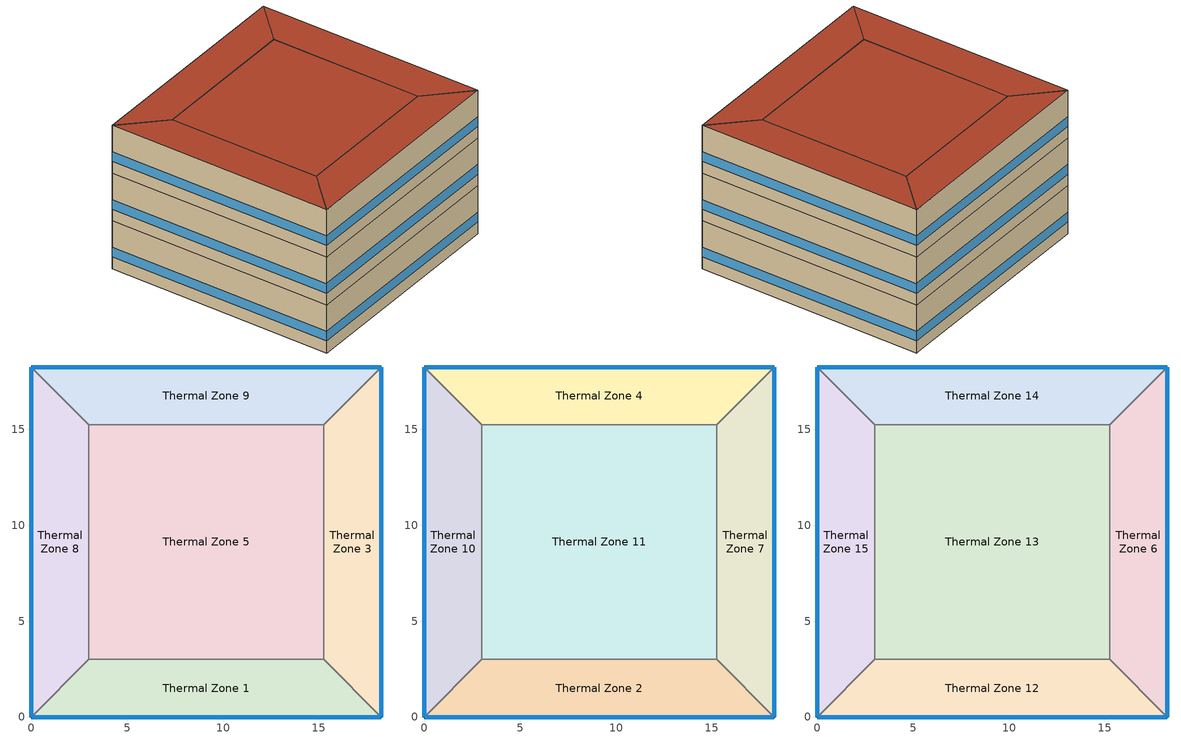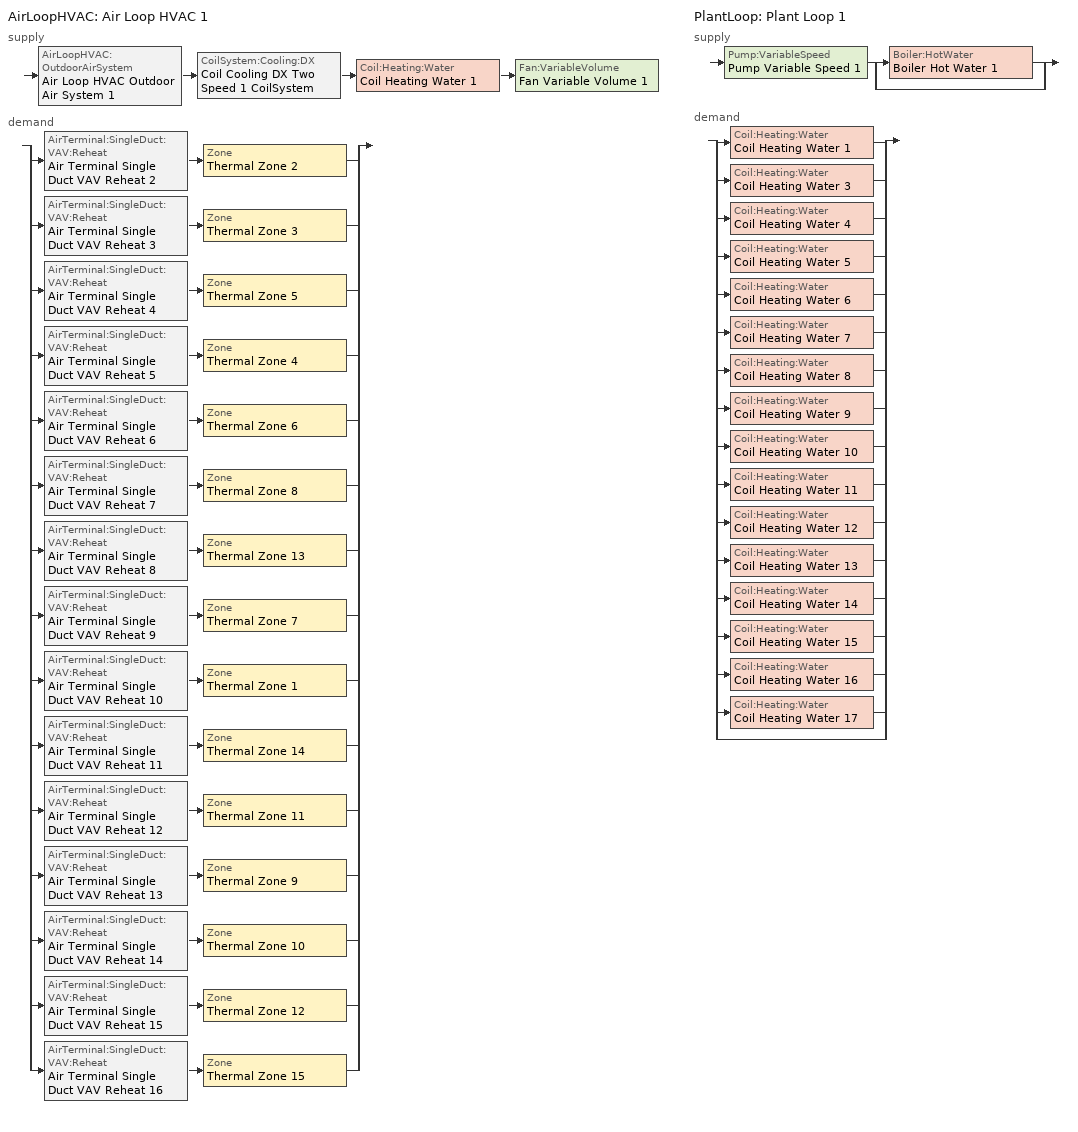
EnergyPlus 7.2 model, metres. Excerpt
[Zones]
Thermal Zone 3
 floor ground (000_ExtSlabCarpet_4in_ClimateZone 1-8): 18.25,18.25 18.25,0 15.25,3 15.25,15.25 z0
 wall outside (ASHRAE_189.1-2009_ExtWall_SteelFrame_ClimateZone 4-8): 18.25,0 18.25,18.25 z0:4
 wall to Thermal Zone 1 (000_Interior Wall): 15.25,3 18.25,0 z0:4
 wall to Thermal Zone 9 (000_Interior Wall): 18.25,18.25 15.25,15.25 z0:4
 wall to Thermal Zone 5 (000_Interior Wall): 15.25,15.25 15.25,3 z0:4
 window (ASHRAE_189.1-2009_ExtWindow_ClimateZone 4-5): 18.25,0.03 18.25,18.22 z1:1.8
Thermal Zone 1
 floor ground (000_ExtSlabCarpet_4in_ClimateZone 1-8): 18.25,0 0,0 3,3 15.25,3 z0
 wall outside (ASHRAE_189.1-2009_ExtWall_SteelFrame_ClimateZone 4-8): 0,0 18.25,0 z0:4
 wall to Thermal Zone 5 (000_Interior Wall): 15.25,3 3,3 z0:4
 wall to Thermal Zone 8 (000_Interior Wall): 3,3 0,0 z0:4
 window (ASHRAE_189.1-2009_ExtWindow_ClimateZone 4-5): 0.03,0 18.22,0 z1:1.8
Thermal Zone 9
 floor ground (000_ExtSlabCarpet_4in_ClimateZone 1-8): 0,18.25 18.25,18.25 15.25,15.25 3,15.25 z0
 wall outside (ASHRAE_189.1-2009_ExtWall_SteelFrame_ClimateZone 4-8): 18.25,18.25 0,18.25 z0:4
 wall to Thermal Zone 5 (000_Interior Wall): 3,15.25 15.25,15.25 z0:4
 wall to Thermal Zone 8 (000_Interior Wall): 0,18.25 3,15.25 z0:4
 window (ASHRAE_189.1-2009_ExtWindow_ClimateZone 4-5): 18.22,18.25 0.03,18.25 z1:1.8
Thermal Zone 5
 floor ground (000_ExtSlabCarpet_4in_ClimateZone 1-8): 3,3 3,15.25 15.25,15.25 15.25,3 z0
 wall to Thermal Zone 8 (000_Interior Wall): 3,15.25 3,3 z0:4
Thermal Zone 8
 floor ground (000_ExtSlabCarpet_4in_ClimateZone 1-8): 0,0 0,18.25 3,15.25 3,3 z0
 wall outside (ASHRAE_189.1-2009_ExtWall_SteelFrame_ClimateZone 4-8): 0,18.25 0,0 z0:4
 window (ASHRAE_189.1-2009_ExtWindow_ClimateZone 4-5): 0,18.22 0,0.03 z1:1.8
Thermal Zone 4
 floor to Thermal Zone 9 (000_Interior Floor): 0,18.25 18.25,18.25 15.25,15.25 3,15.25 z4
 wall outside (ASHRAE_189.1-2009_ExtWall_SteelFrame_ClimateZone 4-8): 18.25,18.25 0,18.25 z4:8
 wall to Thermal Zone 10 (000_Interior Wall): 0,18.25 3,15.25 z4:8
 wall to Thermal Zone 7 (000_Interior Wall): 15.25,15.25 18.25,18.25 z4:8
 wall to Thermal Zone 11 (000_Interior Wall): 3,15.25 15.25,15.25 z4:8
 window (ASHRAE_189.1-2009_ExtWindow_ClimateZone 4-5): 18.22,18.25 0.03,18.25 z5:5.8
Thermal Zone 11
 floor to Thermal Zone 5 (000_Interior Floor): 3,3 3,15.25 15.25,15.25 15.25,3 z4
 wall to Thermal Zone 10 (000_Interior Wall): 3,15.25 3,3 z4:8
 wall to Thermal Zone 7 (000_Interior Wall): 15.25,3 15.25,15.25 z4:8
 wall to Thermal Zone 2 (000_Interior Wall): 3,3 15.25,3 z4:8
Thermal Zone 7
 floor to Thermal Zone 3 (000_Interior Floor): 18.25,18.25 18.25,0 15.25,3 15.25,15.25 z4
 wall outside (ASHRAE_189.1-2009_ExtWall_SteelFrame_ClimateZone 4-8): 18.25,0 18.25,18.25 z4:8
 wall to Thermal Zone 2 (000_Interior Wall): 15.25,3 18.25,0 z4:8
 window (ASHRAE_189.1-2009_ExtWindow_ClimateZone 4-5): 18.25,0.03 18.25,18.22 z5:5.8
Thermal Zone 2
 floor to Thermal Zone 1 (000_Interior Floor): 18.25,0 0,0 3,3 15.25,3 z4
 wall outside (ASHRAE_189.1-2009_ExtWall_SteelFrame_ClimateZone 4-8): 0,0 18.25,0 z4:8
 wall to Thermal Zone 10 (000_Interior Wall): 3,3 0,0 z4:8
 window (ASHRAE_189.1-2009_ExtWindow_ClimateZone 4-5): 0.03,0 18.22,0 z5:5.8
Thermal Zone 10
 floor to Thermal Zone 8 (000_Interior Floor): 0,0 0,18.25 3,15.25 3,3 z4
 wall outside (ASHRAE_189.1-2009_ExtWall_SteelFrame_ClimateZone 4-8): 0,18.25 0,0 z4:8
 window (ASHRAE_189.1-2009_ExtWindow_ClimateZone 4-5): 0,18.22 0,0.03 z5:5.8
Thermal Zone 12
 floor to Thermal Zone 2 (000_Interior Floor): 18.25,0 0,0 3,3 15.25,3 z8
 wall outside (ASHRAE_189.1-2009_ExtWall_SteelFrame_ClimateZone 4-8): 0,0 18.25,0 z8:12
 wall to Thermal Zone 13 (000_Interior Wall): 15.25,3 3,3 z8:12
 wall to Thermal Zone 6 (000_Interior Wall): 18.25,0 15.25,3 z8:12
 wall to Thermal Zone 15 (000_Interior Wall): 3,3 0,0 z8:12
 window (ASHRAE_189.1-2009_ExtWindow_ClimateZone 4-5): 0.03,0 18.22,0 z9:9.8
 roof outside (ASHRAE_189.1-2009_ExtRoof_IEAD_ClimateZone 2-5): 15.25,3 3,3 0,0 18.25,0 z12
Thermal Zone 13
 floor to Thermal Zone 11 (000_Interior Floor): 3,3 3,15.25 15.25,15.25 15.25,3 z8
 wall to Thermal Zone 6 (000_Interior Wall): 15.25,3 15.25,15.25 z8:12
 wall to Thermal Zone 15 (000_Interior Wall): 3,15.25 3,3 z8:12
 wall to Thermal Zone 14 (000_Interior Wall): 15.25,15.25 3,15.25 z8:12
 roof outside (ASHRAE_189.1-2009_ExtRoof_IEAD_ClimateZone 2-5): 15.25,3 15.25,15.25 3,15.25 3,3 z12
Thermal Zone 14
 floor to Thermal Zone 4 (000_Interior Floor): 0,18.25 18.25,18.25 15.25,15.25 3,15.25 z8
 wall outside (ASHRAE_189.1-2009_ExtWall_SteelFrame_ClimateZone 4-8): 18.25,18.25 0,18.25 z8:12
 wall to Thermal Zone 6 (000_Interior Wall): 15.25,15.25 18.25,18.25 z8:12
 wall to Thermal Zone 15 (000_Interior Wall): 0,18.25 3,15.25 z8:12
 window (ASHRAE_189.1-2009_ExtWindow_ClimateZone 4-5): 18.22,18.25 0.03,18.25 z9:9.8
 roof outside (ASHRAE_189.1-2009_ExtRoof_IEAD_ClimateZone 2-5): 3,15.25 15.25,15.25 18.25,18.25 0,18.25 z12
Thermal Zone 6
 floor to Thermal Zone 7 (000_Interior Floor): 18.25,18.25 18.25,0 15.25,3 15.25,15.25 z8
 wall outside (ASHRAE_189.1-2009_ExtWall_SteelFrame_ClimateZone 4-8): 18.25,0 18.25,18.25 z8:12
 window (ASHRAE_189.1-2009_ExtWindow_ClimateZone 4-5): 18.25,0.03 18.25,18.22 z9:9.8
 roof outside (ASHRAE_189.1-2009_ExtRoof_IEAD_ClimateZone 2-5): 15.25,15.25 15.25,3 18.25,0 18.25,18.25 z12
Thermal Zone 15
 floor to Thermal Zone 10 (000_Interior Floor): 0,0 0,18.25 3,15.25 3,3 z8
 wall outside (ASHRAE_189.1-2009_ExtWall_SteelFrame_ClimateZone 4-8): 0,18.25 0,0 z8:12
 window (ASHRAE_189.1-2009_ExtWindow_ClimateZone 4-5): 0,18.22 0,0.03 z9:9.8
 roof outside (ASHRAE_189.1-2009_ExtRoof_IEAD_ClimateZone 2-5): 3,3 3,15.25 0,18.25 0,0 z12
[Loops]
AirLoopHVAC 'Air Loop HVAC 1'
 supply: AirLoopHVAC:OutdoorAirSystem 'Air Loop HVAC Outdoor Air System 1' > CoilSystem:Cooling:DX 'Coil Cooling DX Two Speed 1 CoilSystem' > Coil:Heating:Water 'Coil Heating Water 1' > Fan:VariableVolume 'Fan Variable Volume 1'
 demand: split
  | AirTerminal:SingleDuct:VAV:Reheat 'Air Terminal Single Duct VAV Reheat 2' > Zone 'Thermal Zone 2'
  | AirTerminal:SingleDuct:VAV:Reheat 'Air Terminal Single Duct VAV Reheat 3' > Zone 'Thermal Zone 3'
  | AirTerminal:SingleDuct:VAV:Reheat 'Air Terminal Single Duct VAV Reheat 4' > Zone 'Thermal Zone 5'
  | AirTerminal:SingleDuct:VAV:Reheat 'Air Terminal Single Duct VAV Reheat 5' > Zone 'Thermal Zone 4'
  | AirTerminal:SingleDuct:VAV:Reheat 'Air Terminal Single Duct VAV Reheat 6' > Zone 'Thermal Zone 6'
  | AirTerminal:SingleDuct:VAV:Reheat 'Air Terminal Single Duct VAV Reheat 7' > Zone 'Thermal Zone 8'
  | AirTerminal:SingleDuct:VAV:Reheat 'Air Terminal Single Duct VAV Reheat 8' > Zone 'Thermal Zone 13'
  | AirTerminal:SingleDuct:VAV:Reheat 'Air Terminal Single Duct VAV Reheat 9' > Zone 'Thermal Zone 7'
  | AirTerminal:SingleDuct:VAV:Reheat 'Air Terminal Single Duct VAV Reheat 10' > Zone 'Thermal Zone 1'
  | AirTerminal:SingleDuct:VAV:Reheat 'Air Terminal Single Duct VAV Reheat 11' > Zone 'Thermal Zone 14'
  | AirTerminal:SingleDuct:VAV:Reheat 'Air Terminal Single Duct VAV Reheat 12' > Zone 'Thermal Zone 11'
  | AirTerminal:SingleDuct:VAV:Reheat 'Air Terminal Single Duct VAV Reheat 13' > Zone 'Thermal Zone 9'
  | AirTerminal:SingleDuct:VAV:Reheat 'Air Terminal Single Duct VAV Reheat 14' > Zone 'Thermal Zone 10'
  | AirTerminal:SingleDuct:VAV:Reheat 'Air Terminal Single Duct VAV Reheat 15' > Zone 'Thermal Zone 12'
  | AirTerminal:SingleDuct:VAV:Reheat 'Air Terminal Single Duct VAV Reheat 16' > Zone 'Thermal Zone 15'
PlantLoop 'Plant Loop 1'
 supply: Pump:VariableSpeed 'Pump Variable Speed 1' > split
  | Boiler:HotWater 'Boiler Hot Water 1'
  | bypass
 demand: split
  | Coil:Heating:Water 'Coil Heating Water 1'
  | Coil:Heating:Water 'Coil Heating Water 3'
  | Coil:Heating:Water 'Coil Heating Water 4'
  | Coil:Heating:Water 'Coil Heating Water 5'
  | Coil:Heating:Water 'Coil Heating Water 6'
  | Coil:Heating:Water 'Coil Heating Water 7'
  | Coil:Heating:Water 'Coil Heating Water 8'
  | Coil:Heating:Water 'Coil Heating Water 9'
  | Coil:Heating:Water 'Coil Heating Water 10'
  | Coil:Heating:Water 'Coil Heating Water 11'
  | Coil:Heating:Water 'Coil Heating Water 12'
  | Coil:Heating:Water 'Coil Heating Water 13'
  | Coil:Heating:Water 'Coil Heating Water 14'
  | Coil:Heating:Water 'Coil Heating Water 15'
  | Coil:Heating:Water 'Coil Heating Water 16'
  | Coil:Heating:Water 'Coil Heating Water 17'
  | bypass
[Site:Location]
Deer Valley Phoenix_AZ_USA Design_Conditions: Latitude {deg}=33.68; Longitude {deg}=-112.08; Time Zone {hr}=-7; Elevation {m}=450
[Building]
Building 1
[Material] Thermal Absorptance=0.9
Name | Roughness | Thickness {m} | Conductivity {W/m-K} | Density {kg/m3} | Specific Heat {J/kg-K} | Solar Absorptance | Visible Absorptance
000_G01a 19mm gypsum board | MediumSmooth | 0.019 | 0.16 | 800 | 1090 | 0.7 | 0.7
Roof Membrane | VeryRough | 0.0095 | 0.16 | 1121.29 | 1460 | 0.7 | 0.7
Metal Decking | MediumSmooth | 0.0015 | 45.006 | 7680 | 418.4 | 0.7 | 0.3
000_M11 100mm lightweight concrete | MediumRough | 0.1016 | 0.53 | 1280 | 840 | 0.7 | 0.7
000_F16 Acoustic tile | MediumSmooth | 0.0191 | 0.06 | 368 | 590 | 0.7 | 0.7
Roof Insulation [21] | MediumRough | 0.2105 | 0.049 | 265 | 836.8 | 0.7 | 0.7
MAT-CC05 4 HW CONCRETE | Rough | 0.1016 | 1.311 | 2240 | 836.8 | 0.7 | 0.7
Wall Insulation [39] | MediumRough | 0.1184 | 0.045 | 265 | 836.8 | 0.7 | 0.7
1/2IN Gypsum | Smooth | 0.0127 | 0.16 | 784.9 | 830 | 0.92 | 0.92
[Material:AirGap]
Name | Thermal Resistance {m2-K/W}
000_F04 Wall air space resistance | 0.15
000_F05 Ceiling air space resistance | 0.18
[Material:NoMass] Thermal Absorptance=0.9; Solar Absorptance=0.7
Name | Roughness | Thermal Resistance {m2-K/W} | Visible Absorptance
CP02 CARPET PAD | VeryRough | 0.2165 | 0.8
MAT-SHEATH | Rough | 0.3626 | 0.7
[WindowMaterial:Glazing]
Theoretical Glass [207]: Optical Data Type=SpectralAverage; Thickness {m}=0.003; Solar Transmittance at Normal Incidence=0.3311; Front Side Solar Reflectance at Normal Incidence=0.6189; Back Side Solar Reflectance at Normal Incidence=0.6189; Visible Transmittance at Normal Incidence=0.44; Front Side Visible Reflectance at Normal Incidence=0.51; Back Side Visible Reflectance at Normal Incidence=0.51; Infrared Transmittance at Normal Incidence=0; Front Side Infrared Hemispherical Emissivity=0.9; Back Side Infrared Hemispherical Emissivity=0.9; Conductivity {W/m-K}=0.0133; Dirt Correction Factor for Solar and Visible Transmittance=1; Solar Diffusing=No
[Construction]
ASHRAE_189.1-2009_ExtWall_SteelFrame_ClimateZone 4-8: MAT-SHEATH, Wall Insulation [39], 1/2IN Gypsum
000_Interior Floor: 000_F16 Acoustic tile, 000_F05 Ceiling air space resistance, 000_M11 100mm lightweight concrete
ASHRAE_189.1-2009_ExtRoof_IEAD_ClimateZone 2-5: Roof Membrane, Roof Insulation [21], Metal Decking
ASHRAE_189.1-2009_ExtWindow_ClimateZone 4-5: Theoretical Glass [207]
000_Interior Wall: 000_G01a 19mm gypsum board, 000_F04 Wall air space resistance, 000_G01a 19mm gypsum board
000_ExtSlabCarpet_4in_ClimateZone 1-8: MAT-CC05 4 HW CONCRETE, CP02 CARPET PAD
[AirLoopHVAC]
Air Loop HVAC 1: Design Supply Air Flow Rate {m3/s}=AutoSize
[Sizing:System]
Air Loop HVAC 1: Type of Load to Size On=Sensible; Design Outdoor Air Flow Rate {m3/s}=Autosize; Minimum System Air Flow Ratio=0.3; Preheat Design Temperature {C}=7; Preheat Design Humidity Ratio {kgWater/kgDryAir}=0.008; Precool Design Temperature {C}=12.8; Precool Design Humidity Ratio {kgWater/kgDryAir}=0.008; Central Cooling Design Supply Air Temperature {C}=12.8; Central Heating Design Supply Air Temperature {C}=12.8; Sizing Option=NonCoincident; 100% Outdoor Air in Cooling=Yes; 100% Outdoor Air in Heating=Yes; Central Cooling Design Supply Air Humidity Ratio {kgWater/kgDryAir}=0.0085; Central Heating Design Supply Air Humidity Ratio {kgWater/kgDryAir}=0.008; Cooling Design Air Flow Method=DesignDay; Cooling Design Air Flow Rate {m3/s}=0; Heating Design Air Flow Method=DesignDay; Heating Design Air Flow Rate {m3/s}=0; System Outdoor Air Method=ZoneSum
[Controller:WaterCoil]
Controller Water Coil 1: Control Variable=Temperature; Action=Normal; Actuator Variable=Flow; Controller Convergence Tolerance {deltaC}=Autosize; Maximum Actuated Flow {m3/s}=Autosize; Minimum Actuated Flow {m3/s}=1e-07
[AvailabilityManager:Scheduled]
Name | Schedule
AvailabilityManager:Scheduled {ce0777b0-eb11-461b-8786-67c9086d1e2f} | Schedule:Compact {e3dc2331-8c19-4bbb-b332-53190c3988d2}
AvailabilityManager:Scheduled {eaa64c2a-39e0-4c56-8133-428e8a6c9c53} | Schedule:Compact {4dcc49c6-2ebb-4c46-b176-822adf597afb}
[Controller:OutdoorAir]
Controller Outdoor Air 1: Minimum Outdoor Air Flow Rate {m3/s}=Autosize; Maximum Outdoor Air Flow Rate {m3/s}=Autosize; Economizer Control Type=FixedDryBulb; Economizer Control Action Type=ModulateFlow; Economizer Maximum Limit Dry-Bulb Temperature {C}=30; Economizer Maximum Limit Enthalpy {J/kg}=64000; Economizer Minimum Limit Dry-Bulb Temperature {C}=-100; Lockout Type=NoLockout; Minimum Limit Type=FixedMinimum; High Humidity Control=No; Control High Indoor Humidity Based on Outdoor Humidity Ratio=Yes; Heat Recovery Bypass Control Type=BypassWhenOAFlowGreaterThanMinimum
[SetpointManager:MixedAir] Control Variable=Temperature
Setpoint Manager Mixed Air 3; Setpoint Manager Mixed Air 2; Setpoint Manager Mixed Air 1
[CoilSystem:Cooling:DX]
Coil Cooling DX Two Speed 1 CoilSystem: Availability Schedule=Always_On; Cooling Coil=Coil Cooling DX Two Speed 1
[Coil:Cooling:DX:TwoSpeed]
Coil Cooling DX Two Speed 1: Availability Schedule=Always_On; Rated High Speed Total Cooling Capacity {W}=Autosize; Rated High Speed Sensible Heat Ratio=Autosize; Rated High Speed COP {W/W}=5.5; Rated High Speed Air Flow Rate {m3/s}=Autosize; Total Cooling Capacity Function of Temperature Curve=Curve Biquadratic 1; Total Cooling Capacity Function of Flow Fraction Curve=Curve Quadratic 1; Energy Input Ratio Function of Temperature Curve=Curve Biquadratic 2; Energy Input Ratio Function of Flow Fraction Curve=Curve Quadratic 2; Part Load Fraction Correlation Curve=Curve Quadratic 3; Rated Low Speed Total Cooling Capacity {W}=Autosize; Rated Low Speed Sensible Heat Ratio=0.69; Rated Low Speed COP {W/W}=6.6; Rated Low Speed Air Flow Rate {m3/s}=Autosize; Low Speed Total Cooling Capacity Function of Temperature Curve=Curve Biquadratic 3; Low Speed Energy Input Ratio Function of Temperature Curve=Curve Biquadratic 4; Condenser Type=AirCooled; High Speed Evaporative Condenser Effectiveness=0; Low Speed Evaporative Condenser Effectiveness=0; Basin Heater Capacity {W/K}=10; Basin Heater Setpoint Temperature {C}=2
[Coil:Heating:Water] Availability Schedule=Always_On; U-Factor Times Area Value {W/K}=Autosize; Maximum Water Flow Rate {m3/s}=Autosize; Performance Input Method=UFactorTimesAreaAndDesignWaterFlowRate; Rated Capacity {W}=Autosize; Rated Inlet Water Temperature {C}=82.2; Rated Inlet Air Temperature {C}=16.6; Rated Outlet Water Temperature {C}=71.1; Rated Outlet Air Temperature {C}=32.2; Rated Ratio for Air and Water Convection=0.5
Coil Heating Water 1; Coil Heating Water 3; Coil Heating Water 4; Coil Heating Water 5; Coil Heating Water 6; Coil Heating Water 7; Coil Heating Water 8; Coil Heating Water 9; Coil Heating Water 10; Coil Heating Water 11; Coil Heating Water 12; Coil Heating Water 13; Coil Heating Water 14; Coil Heating Water 15; Coil Heating Water 16; Coil Heating Water 17
[Fan:VariableVolume]
Fan Variable Volume 1: Availability Schedule=Always_On; Fan Efficiency=0.5; Pressure Rise {Pa}=500; Maximum Flow Rate {m3/s}=AutoSize; Fan Power Minimum Flow Rate Input Method=FixedFlowRate; Fan Power Minimum Flow Fraction=0; Fan Power Minimum Air Flow Rate {m3/s}=0; Motor Efficiency=0.93; Motor In Airstream Fraction=1; Fan Power Coefficient 1=0.0407599; Fan Power Coefficient 2=0.088045; Fan Power Coefficient 3=-0.0729261; Fan Power Coefficient 4=0.94374; Fan Power Coefficient 5=0
[SetpointManager:Scheduled] Control Variable=Temperature
Name | Schedule
Setpoint Manager Scheduled 1 | Deck_Temperature
Setpoint Manager Scheduled 2 | Hot_Water_Temperature
[AirTerminal:SingleDuct:VAV:Reheat] Availability Schedule=Always_On; Maximum Air Flow Rate {m3/s}=Autosize; Zone Minimum Air Flow Input Method=Constant; Constant Minimum Air Flow Fraction=0.3; Fixed Minimum Air Flow Rate {m3/s}=0.3; Maximum Hot Water or Steam Flow Rate {m3/s}=Autosize; Minimum Hot Water or Steam Flow Rate {m3/s}=0; Convergence Tolerance=0.001; Damper Heating Action=Normal; Maximum Flow per Zone Floor Area During Reheat {m3/s-m2}=Autocalculate; Maximum Flow Fraction During Reheat=Autocalculate; Maximum Reheat Air Temperature {C}=35
Name | Reheat Coil
Air Terminal Single Duct VAV Reheat 2 | Coil Heating Water 3
Air Terminal Single Duct VAV Reheat 3 | Coil Heating Water 4
Air Terminal Single Duct VAV Reheat 4 | Coil Heating Water 5
Air Terminal Single Duct VAV Reheat 5 | Coil Heating Water 6
Air Terminal Single Duct VAV Reheat 6 | Coil Heating Water 7
Air Terminal Single Duct VAV Reheat 7 | Coil Heating Water 8
Air Terminal Single Duct VAV Reheat 8 | Coil Heating Water 9
Air Terminal Single Duct VAV Reheat 9 | Coil Heating Water 10
Air Terminal Single Duct VAV Reheat 10 | Coil Heating Water 11
Air Terminal Single Duct VAV Reheat 11 | Coil Heating Water 12
Air Terminal Single Duct VAV Reheat 12 | Coil Heating Water 13
Air Terminal Single Duct VAV Reheat 13 | Coil Heating Water 14
Air Terminal Single Duct VAV Reheat 14 | Coil Heating Water 15
Air Terminal Single Duct VAV Reheat 15 | Coil Heating Water 16
Air Terminal Single Duct VAV Reheat 16 | Coil Heating Water 17
[PlantLoop]
Plant Loop 1: Fluid Type=Water; Plant Equipment Operation Scheme=Plant Loop 1 Operation Scheme List; Maximum Loop Temperature {C}=100; Minimum Loop Temperature {C}=0; Maximum Loop Flow Rate {m3/s}=Autosize; Minimum Loop Flow Rate {m3/s}=0; Plant Loop Volume {m3}=Autocalculate; Load Distribution Scheme=Optimal
[PlantEquipmentOperationSchemes]
Plant Loop 1 Operation Scheme List: Control Scheme Object Type 1=PlantEquipmentOperation:HeatingLoad; Control Scheme Name 1=Plant Loop 1 Heating Operation Scheme; Control Scheme Schedule Name 1=Plant Loop 1 On Schedule
[PlantEquipmentOperation:HeatingLoad]
Plant Loop 1 Heating Operation Scheme: Load Range Lower Limit 1 {W}=0; Load Range Upper Limit 1 {W}=1000000000; Range Equipment List Name 1=Plant Loop 1 Heating Equipment List
[PlantEquipmentList]
Plant Loop 1 Heating Equipment List: Boiler:HotWater, Boiler Hot Water 1
[Sizing:Plant]
Plant Loop 1: Loop Type=Heating; Design Loop Exit Temperature {C}=82; Loop Design Temperature Difference {deltaC}=11
[Pump:VariableSpeed]
Pump Variable Speed 1: Rated Flow Rate {m3/s}=Autosize; Rated Pump Head {Pa}=179352; Rated Power Consumption {W}=Autosize; Motor Efficiency=0.9; Fraction of Motor Inefficiencies to Fluid Stream=0; Coefficient 1 of the Part Load Performance Curve=0; Coefficient 2 of the Part Load Performance Curve=1; Coefficient 3 of the Part Load Performance Curve=0; Coefficient 4 of the Part Load Performance Curve=0; Minimum Flow Rate {m3/s}=0; Pump Control Type=Intermittent
[Boiler:HotWater]
Boiler Hot Water 1: Fuel Type=NaturalGas; Nominal Capacity {W}=Autosize; Nominal Thermal Efficiency=0.66; Design Water Outlet Temperature {C}=82; Design Water Flow Rate {m3/s}=Autosize; Minimum Part Load Ratio=0; Maximum Part Load Ratio=1; Optimum Part Load Ratio=1; Water Outlet Upper Temperature Limit {C}=99; Boiler Flow Mode=ConstantFlow; Parasitic Electric Load {W}=0; Sizing Factor=1
[Zone]
Thermal Zone 12; Thermal Zone 4; Thermal Zone 13; Thermal Zone 3; Thermal Zone 1; Thermal Zone 9; Thermal Zone 5; Thermal Zone 14; Thermal Zone 8; Thermal Zone 11; Thermal Zone 7; Thermal Zone 6; Thermal Zone 15; Thermal Zone 2; Thermal Zone 10
[ZoneControl:Thermostat] Control Object Type 1=ThermostatSetpoint:DualSetpoint; Control Name 1=Thermostat Setpoint Dual Setpoint 1
Name | Zone or ZoneList | Control Type Schedule
Thermal Zone 12 Thermostat | Thermal Zone 12 | Thermal Zone 12 Thermostat Schedule
Thermal Zone 4 Thermostat | Thermal Zone 4 | Thermal Zone 4 Thermostat Schedule
Thermal Zone 13 Thermostat | Thermal Zone 13 | Thermal Zone 13 Thermostat Schedule
Thermal Zone 3 Thermostat | Thermal Zone 3 | Thermal Zone 3 Thermostat Schedule
Thermal Zone 1 Thermostat | Thermal Zone 1 | Thermal Zone 1 Thermostat Schedule
Thermal Zone 9 Thermostat | Thermal Zone 9 | Thermal Zone 9 Thermostat Schedule
Thermal Zone 5 Thermostat | Thermal Zone 5 | Thermal Zone 5 Thermostat Schedule
Thermal Zone 14 Thermostat | Thermal Zone 14 | Thermal Zone 14 Thermostat Schedule
Thermal Zone 8 Thermostat | Thermal Zone 8 | Thermal Zone 8 Thermostat Schedule
Thermal Zone 11 Thermostat | Thermal Zone 11 | Thermal Zone 11 Thermostat Schedule
Thermal Zone 7 Thermostat | Thermal Zone 7 | Thermal Zone 7 Thermostat Schedule
Thermal Zone 6 Thermostat | Thermal Zone 6 | Thermal Zone 6 Thermostat Schedule
Thermal Zone 15 Thermostat | Thermal Zone 15 | Thermal Zone 15 Thermostat Schedule
Thermal Zone 2 Thermostat | Thermal Zone 2 | Thermal Zone 2 Thermostat Schedule
Thermal Zone 10 Thermostat | Thermal Zone 10 | Thermal Zone 10 Thermostat Schedule
[ThermostatSetpoint:DualSetpoint]
Thermostat Setpoint Dual Setpoint 1: Heating Setpoint Temperature Schedule=Heating Sch; Cooling Setpoint Temperature Schedule=Cooling Sch
[Zone equipment]
Thermal Zone 12: Air Terminal Single Duct VAV Reheat 15
Thermal Zone 4: Air Terminal Single Duct VAV Reheat 5
Thermal Zone 13: Air Terminal Single Duct VAV Reheat 8
Thermal Zone 3: Air Terminal Single Duct VAV Reheat 3
Thermal Zone 1: Air Terminal Single Duct VAV Reheat 10
Thermal Zone 9: Air Terminal Single Duct VAV Reheat 13
Thermal Zone 5: Air Terminal Single Duct VAV Reheat 4
Thermal Zone 14: Air Terminal Single Duct VAV Reheat 11
Thermal Zone 8: Air Terminal Single Duct VAV Reheat 7
Thermal Zone 11: Air Terminal Single Duct VAV Reheat 12
Thermal Zone 7: Air Terminal Single Duct VAV Reheat 9
Thermal Zone 6: Air Terminal Single Duct VAV Reheat 6
Thermal Zone 15: Air Terminal Single Duct VAV Reheat 16
Thermal Zone 2: Air Terminal Single Duct VAV Reheat 2
Thermal Zone 10: Air Terminal Single Duct VAV Reheat 14
[Schedule:Day:Interval]
Deck_Temperature_Winter_Design_Day; Deck_Temperature_Summer_Design_Day; Deck_Temperature_Default: No, 24:00, 12.8
Cooling Sch Default: No, 24:00, 28
Hot_Water_Temperature_Winter_Design_Day; Hot_Water_Temperature_Default; Hot_Water_Temperature_Summer_Design_Day: No, 24:00, 67
Always_On_Summer_Design_Day; Always_On_Winter_Design_Day; Always_On_Default: No, 24:00, 1
Heating Sch Default: No, 24:00, 24
[Schedule:Week:Daily]
Schedule:Week:Daily {13ee58dd-cbb4-4b0a-addf-e406434856e5}: Hot_Water_Temperature_Default, Hot_Water_Temperature_Default, Hot_Water_Temperature_Default, Hot_Water_Temperature_Default, Hot_Water_Temperature_Default, Hot_Water_Temperature_Default, Hot_Water_Temperature_Default, Hot_Water_Temperature_Default, Hot_Water_Temperature_Summer_Design_Day, Hot_Water_Temperature_Winter_Design_Day, Hot_Water_Temperature_Default, Hot_Water_Temperature_Default
Schedule:Week:Daily {9b250a6e-c45e-4b5d-8113-1b46da9a98be}: Always_On_Default, Always_On_Default, Always_On_Default, Always_On_Default, Always_On_Default, Always_On_Default, Always_On_Default, Always_On_Default, Always_On_Summer_Design_Day, Always_On_Winter_Design_Day, Always_On_Default, Always_On_Default
Schedule:Week:Daily {934bce01-4146-435d-8306-a35381daace4}: Heating Sch Default, Heating Sch Default, Heating Sch Default, Heating Sch Default, Heating Sch Default, Heating Sch Default, Heating Sch Default, Heating Sch Default, Heating Sch Default, Heating Sch Default, Heating Sch Default, Heating Sch Default
Schedule:Week:Daily {c55598cb-52f3-42c6-8709-3e9062c4701f}: Cooling Sch Default, Cooling Sch Default, Cooling Sch Default, Cooling Sch Default, Cooling Sch Default, Cooling Sch Default, Cooling Sch Default, Cooling Sch Default, Cooling Sch Default, Cooling Sch Default, Cooling Sch Default, Cooling Sch Default
Schedule:Week:Daily {5a07b3f8-9f68-42cf-b3eb-fdbb80de0d93}: Deck_Temperature_Default, Deck_Temperature_Default, Deck_Temperature_Default, Deck_Temperature_Default, Deck_Temperature_Default, Deck_Temperature_Default, Deck_Temperature_Default, Deck_Temperature_Default, Deck_Temperature_Summer_Design_Day, Deck_Temperature_Winter_Design_Day, Deck_Temperature_Default, Deck_Temperature_Default
[Schedule:Year]
Hot_Water_Temperature: Schedule:Week:Daily {13ee58dd-cbb4-4b0a-addf-e406434856e5}, 1, 1, 12, 31
Always_On: Schedule:Week:Daily {9b250a6e-c45e-4b5d-8113-1b46da9a98be}, 1, 1, 12, 31
Heating Sch: Schedule:Week:Daily {934bce01-4146-435d-8306-a35381daace4}, 1, 1, 12, 31
Cooling Sch: Schedule:Week:Daily {c55598cb-52f3-42c6-8709-3e9062c4701f}, 1, 1, 12, 31
Deck_Temperature: Schedule:Week:Daily {5a07b3f8-9f68-42cf-b3eb-fdbb80de0d93}, 1, 1, 12, 31
[Schedule:Compact]
Schedule:Compact {e3dc2331-8c19-4bbb-b332-53190c3988d2}; Schedule:Compact {4dcc49c6-2ebb-4c46-b176-822adf597afb}; Plant Loop 1 On Schedule: Through: 12/31, For: AllDays, Until: 24:00, 1
Thermal Zone 12 Thermostat Schedule; Thermal Zone 4 Thermostat Schedule; Thermal Zone 13 Thermostat Schedule; Thermal Zone 3 Thermostat Schedule; Thermal Zone 1 Thermostat Schedule; Thermal Zone 9 Thermostat Schedule; Thermal Zone 5 Thermostat Schedule; Thermal Zone 14 Thermostat Schedule; Thermal Zone 8 Thermostat Schedule; Thermal Zone 11 Thermostat Schedule; Thermal Zone 7 Thermostat Schedule; Thermal Zone 6 Thermostat Schedule; Thermal Zone 15 Thermostat Schedule; Thermal Zone 2 Thermostat Schedule; Thermal Zone 10 Thermostat Schedule: Through: 12/31, For: AllDays, Until: 24:00, 4
[Curve:Biquadratic]
Name | Coefficient1 Constant | Coefficient2 x | Coefficient3 x**2 | Coefficient4 y | Coefficient5 y**2 | Coefficient6 x*y | Minimum Value of x {BasedOnField A2} | Maximum Value of x {BasedOnField A2} | Minimum Value of y {BasedOnField A3} | Maximum Value of y {BasedOnField A3}
Curve Biquadratic 1 | 0.42415 | 0.04426 | -0.00042 | 0.00333 | -8e-05 | -0.00021 | 17 | 22 | 13 | 46
Curve Biquadratic 2 | 1.23649 | -0.02431 | 0.00057 | -0.01434 | 0.00063 | -0.00038 | 17 | 22 | 13 | 46
Curve Biquadratic 3; Curve Biquadratic 4 | 0 | 0 | 0 | 0 | 0 | 0 | 0 | 1 | 0 | 1
[Curve:Quadratic]
Name | Coefficient1 Constant | Coefficient2 x | Coefficient3 x**2 | Minimum Value of x {BasedOnField A2} | Maximum Value of x {BasedOnField A2}
Curve Quadratic 1 | 0.77136 | 0.34053 | -0.11088 | 0.75918 | 1.13877
Curve Quadratic 2 | 1.2055 | -0.32953 | 0.12308 | 0.75918 | 1.13877
Curve Quadratic 3 | 0.771 | 0.229 | 0 | 0 | 1
